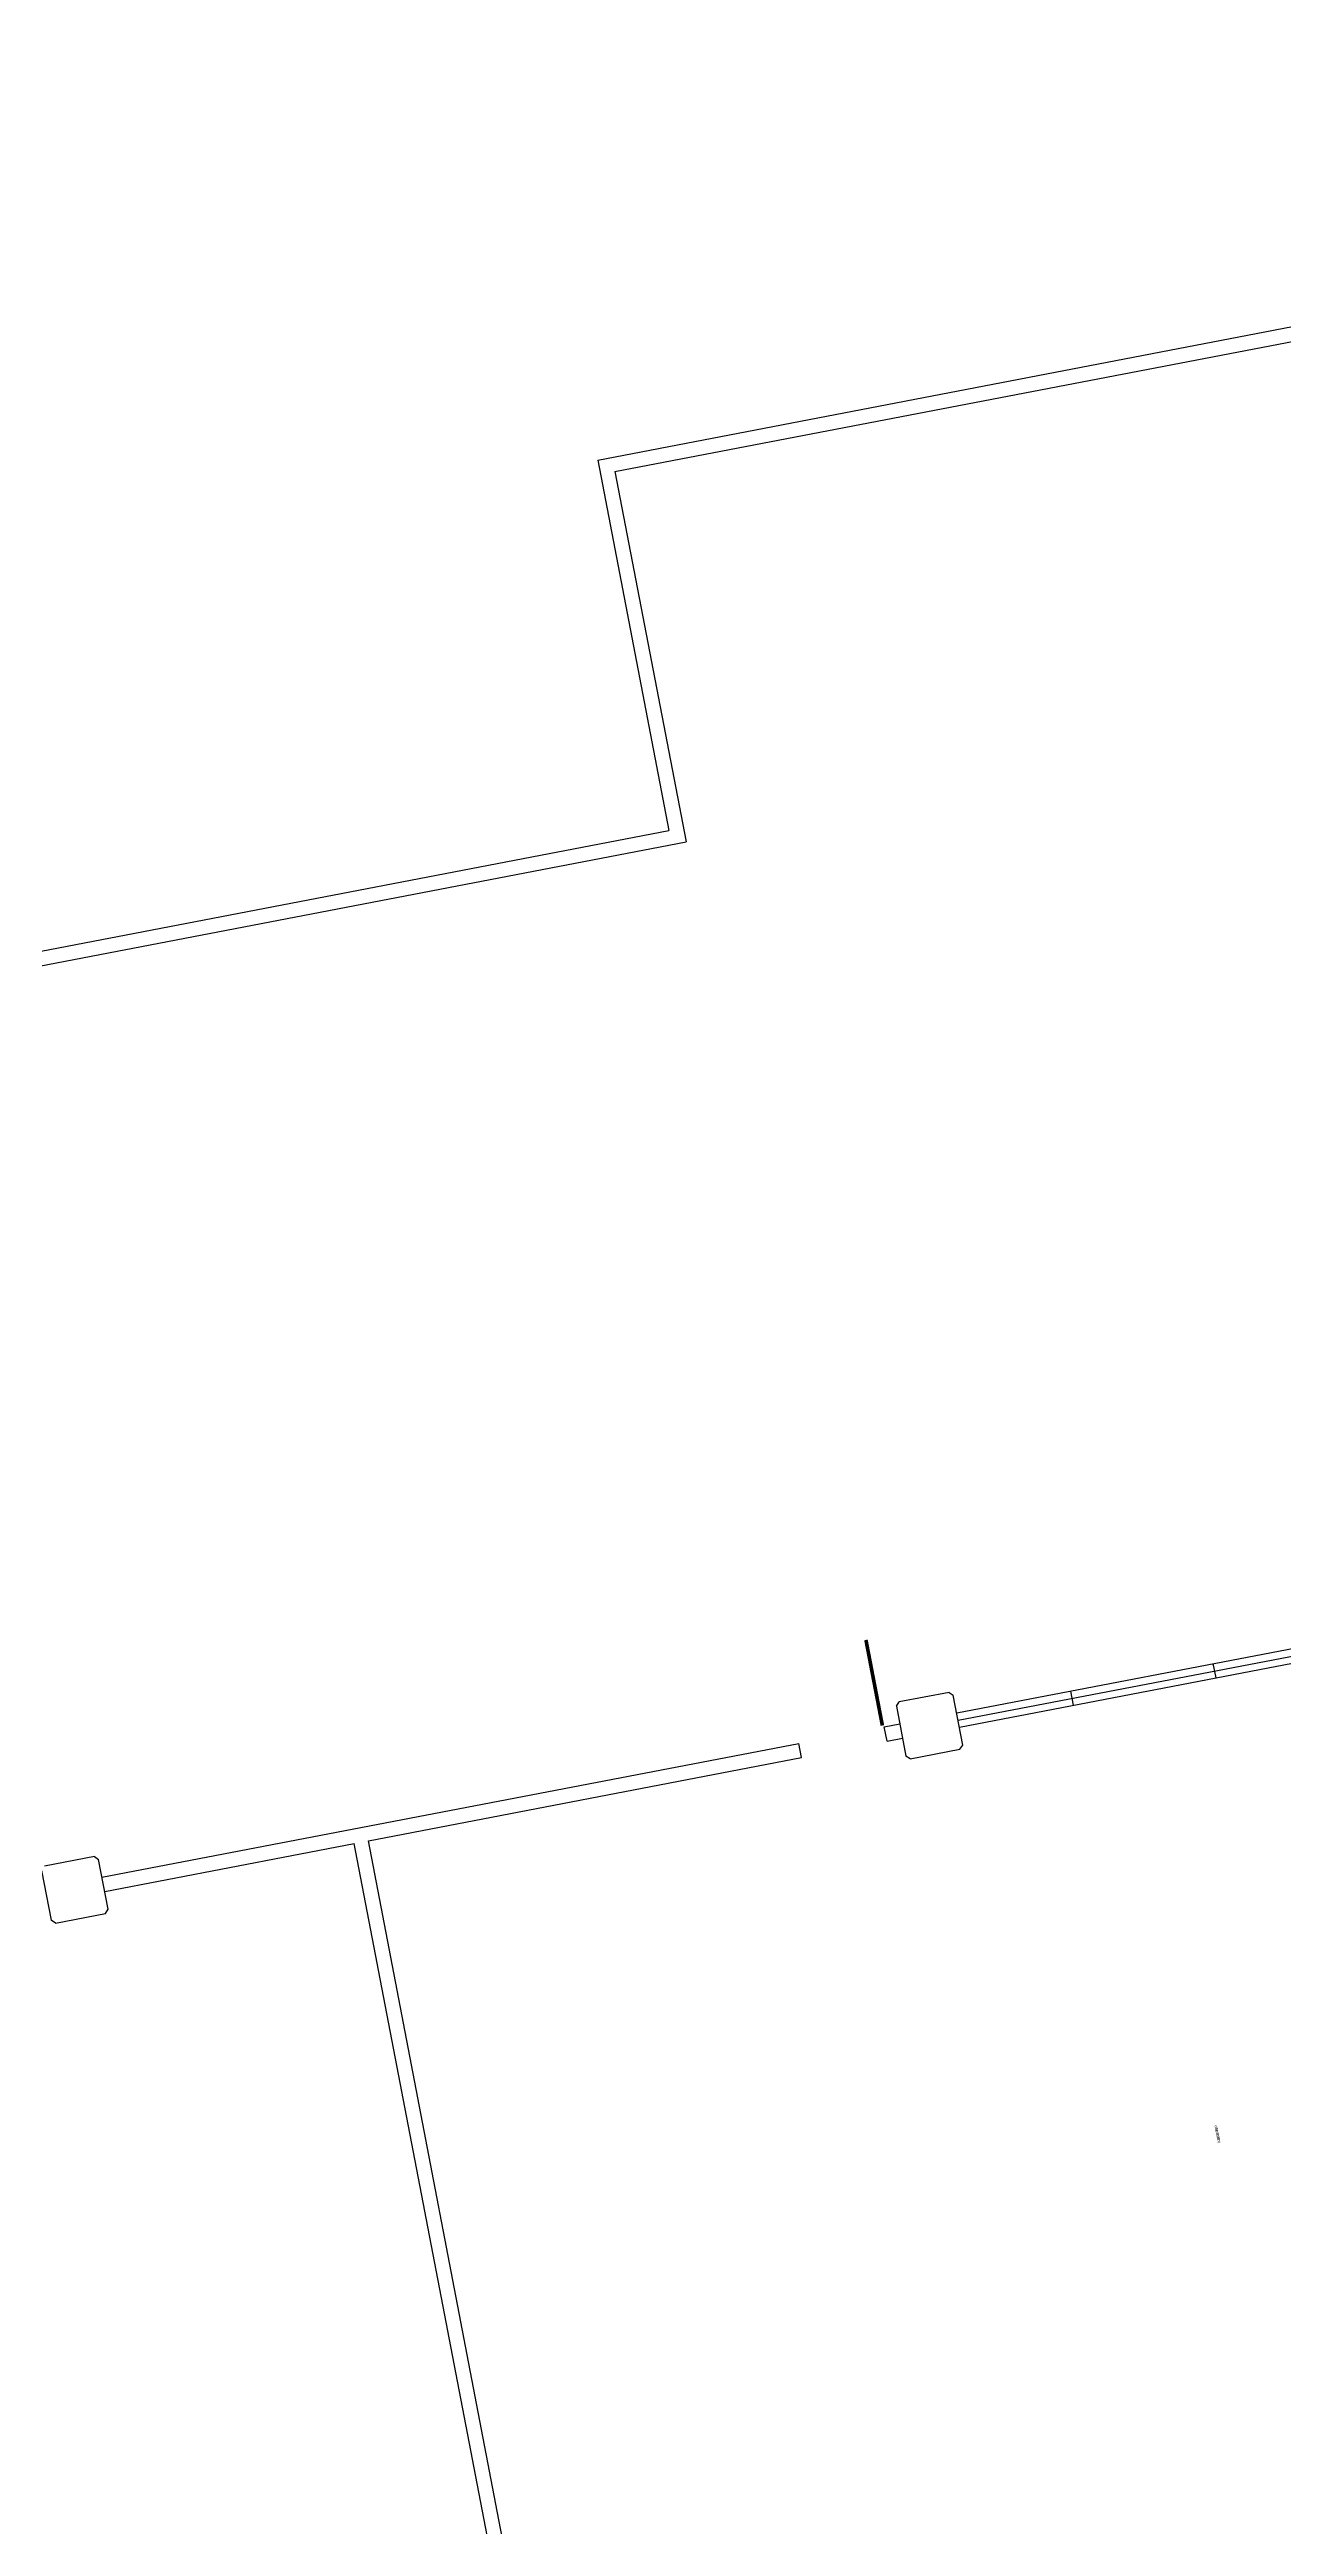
# Model space of a CAD drawing. Header units: inches. Extents: x 69199020 to 69202676, y 27674935 to 27677424.
# Drawn here: x 69199730 to 69200241, y 27676359 to 27677383 of the extents above; entities that cross this region are included whole.
import ezdxf
from ezdxf.enums import TextEntityAlignment as Align

# ---------------------------------------------------------------- set-up
doc = ezdxf.new("R2010")
doc.units = ezdxf.units.IN
doc.header["$LTSCALE"] = 10
doc.header["$MEASUREMENT"] = 0
for name, color, linetype in [('A-DOOR', 2, 'CONTINUOUS'), ('A-GLAZ', 1, 'CONTINUOUS'), ('A-IDEN-RNUM', 7, 'CONTINUOUS'), ('A-IDEN-SNUM', 4, 'CONTINUOUS'), ('A-SITE', 3, 'CONTINUOUS'), ('A-WALL', 5, 'CONTINUOUS')]:
    doc.layers.add(name, color=color, linetype=linetype)
doc.styles.add('CP_ROOMSNUMBER', font='arial.ttf', dxfattribs={"height": 1})

msp = doc.modelspace()

# ---------------------------------------------------------------- linework, layer by layer
at = {"layer": 'A-DOOR'}
msp.add_lwpolyline([(69200074.9, 27676689.9, 1.5, 1.5, 0), (69200068.1, 27676725.3, 0, 0, 0), (69200067.3, 27676725.1, 0, 0, 0.414214), (69200040.5, 27676681.8, 0, 0, 0.414214)], format="xyseb", dxfattribs=at)
at = {"layer": 'A-GLAZ'}
for p, q in [((69200105.7, 27676695.1), (69200435.6, 27676758.5)), ((69200106.2, 27676692.1), (69200271.2, 27676723.8)), ((69200106.8, 27676689.2), (69200271.8, 27676720.9)), ((69200212.9, 27676709.6), (69200211.7, 27676715.5)), ((69200153.9, 27676698.3), (69200152.8, 27676704.1))]:
    msp.add_line(p, q, dxfattribs=at)
at = {"layer": 'A-SITE'}
for p, q in [((69199957.2, 27677213.4), (69200841, 27677383.2)), ((69199964.2, 27677208.6), (69200836.3, 27677376.2)), ((69199957.2, 27677213.4), (69199986.6, 27677060.2)), ((69199964.2, 27677208.6), (69199993.7, 27677055.4)), ((69199314.9, 27676931.1), (69199986.6, 27677060.2)), ((69199322, 27676926.4), (69199993.7, 27677055.4))]:
    msp.add_line(p, q, dxfattribs=at)
at = {"layer": 'A-WALL'}
for p, q in [((69200102.5, 27676703.6), (69200081.9, 27676699.7)), ((69200102.5, 27676703.6), (69200104.2, 27676702.5)), ((69200108.2, 27676681.8), (69200104.2, 27676702.5)), ((69200075.7, 27676689.3), (69200082.1, 27676690.6)), ((69200080.7, 27676697.9), (69200081.9, 27676699.7)), ((69200080.7, 27676697.9), (69200084.6, 27676677.3)), ((69199752.1, 27676627.2), (69200040.4, 27676682.5)), ((69200041.5, 27676676.7), (69200040.4, 27676682.5)), ((69200076.9, 27676683.4), (69200075.7, 27676689.3)), ((69200076.9, 27676683.4), (69200083.2, 27676684.7)), ((69200107, 27676680.1), (69200108.2, 27676681.8)), ((69199862.3, 27676642.2), (69200041.5, 27676676.7)), ((69200086.4, 27676676.1), (69200084.6, 27676677.3)), ((69200086.4, 27676676.1), (69200107, 27676680.1)), ((69199753.3, 27676621.3), (69199856.4, 27676641.1)), ((69199923.2, 27676293.4), (69199856.4, 27676641.1)), ((69199929.1, 27676294.6), (69199862.3, 27676642.2)), ((69199727.1, 27676630), (69199731.1, 27676609.4)), ((69199749, 27676635.7), (69199728.3, 27676631.8)), ((69199749, 27676635.7), (69199750.7, 27676634.5)), ((69199754.7, 27676613.9), (69199750.7, 27676634.5)), ((69199732.9, 27676608.2), (69199731.1, 27676609.4)), ((69199732.9, 27676608.2), (69199753.5, 27676612.1)), ((69199753.5, 27676612.1), (69199754.7, 27676613.9))]:
    msp.add_line(p, q, dxfattribs=at)

# ---------------------------------------------------------------- texts
at = {"layer": 'A-IDEN-RNUM', "style": 'CP_ROOMSNUMBER', "width": 0.85}
msp.add_text('0105-00', height=1, rotation=100.88, dxfattribs=at).set_placement((69200213.5, 27676520.9), align=Align.MIDDLE)
at = {"layer": 'A-IDEN-SNUM', "style": 'CP_ROOMSNUMBER', "width": 0.85}
msp.add_text('0050010500', height=1, rotation=100.88, dxfattribs=at).set_placement((69200213.5, 27676520.9), align=Align.MIDDLE)

doc.saveas('drawing.dxf')
